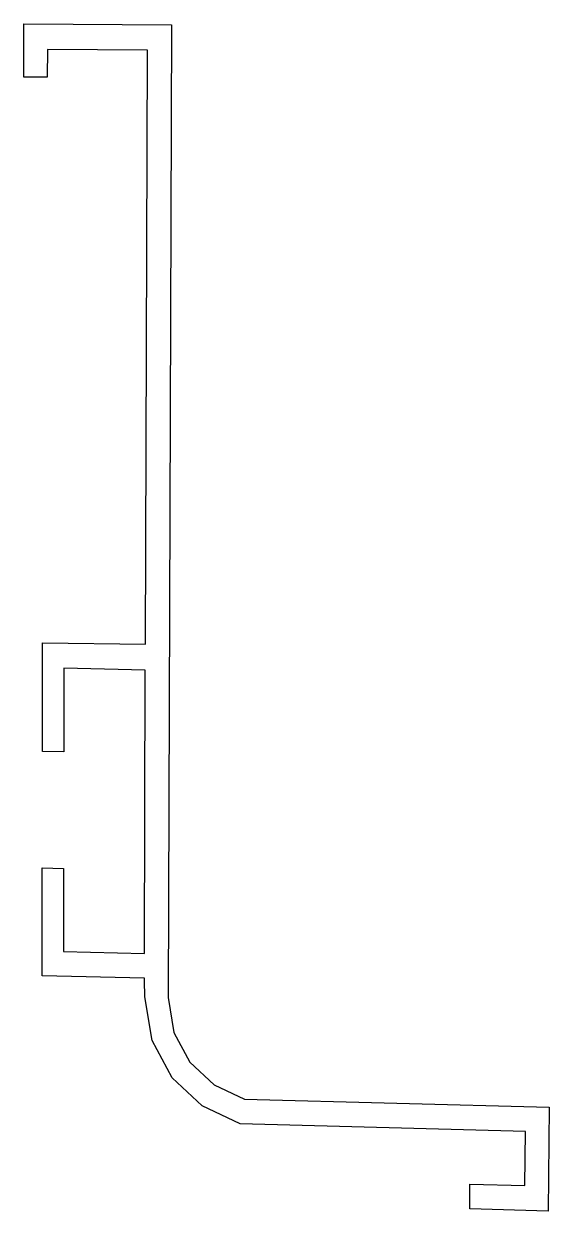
# Model space of a CAD drawing. Header units: millimetres. Extents: x 3.9 to 31, y -62.6 to -1.4.
import ezdxf

# ---------------------------------------------------------------- set-up
doc = ezdxf.new("R2010")
doc.units = ezdxf.units.MM

msp = doc.modelspace()

# ---------------------------------------------------------------- linework, layer by layer
for p, q in [((3.853, -4.127), (3.856, -1.382)), ((3.856, -1.382), (11.475, -1.431)), ((11.475, -1.431), (11.307, -51.573)), ((5.072, -2.709), (5.07, -4.136)), ((10.248, -2.745), (5.072, -2.709)), ((10.131, -33.355), (10.248, -2.745)), ((5.07, -4.136), (3.853, -4.127)), ((4.816, -38.885), (4.823, -33.285)), ((4.823, -33.285), (10.131, -33.355)), ((5.928, -34.601), (5.921, -38.908)), ((10.127, -34.705), (5.928, -34.601)), ((10.084, -49.301), (10.127, -34.705)), ((5.921, -38.908), (4.816, -38.885)), ((4.799, -50.452), (4.807, -44.896)), ((4.807, -44.896), (5.91, -44.92)), ((5.91, -44.92), (5.903, -49.201)), ((5.903, -49.201), (10.084, -49.301)), ((10.08, -50.581), (4.799, -50.452)), ((10.08, -50.692), (10.08, -50.581)), ((10.102, -51.544), (10.08, -50.692)), ((10.474, -53.793), (10.102, -51.544)), ((11.307, -51.573), (11.602, -53.373)), ((11.505, -55.711), (10.474, -53.793)), ((11.602, -53.373), (12.428, -54.908)), ((12.428, -54.908), (13.678, -56.064)), ((13.064, -57.154), (11.505, -55.711)), ((13.678, -56.064), (15.242, -56.806)), ((15.242, -56.806), (30.972, -57.224)), ((15.018, -58.081), (13.064, -57.154)), ((30.972, -57.224), (30.923, -62.588)), ((29.74, -58.48), (15.018, -58.081)), ((29.716, -61.267), (29.74, -58.48)), ((26.869, -62.472), (26.879, -61.188)), ((26.879, -61.188), (29.716, -61.267)), ((30.923, -62.588), (26.869, -62.472))]:
    msp.add_line(p, q)

doc.saveas('drawing.dxf')
